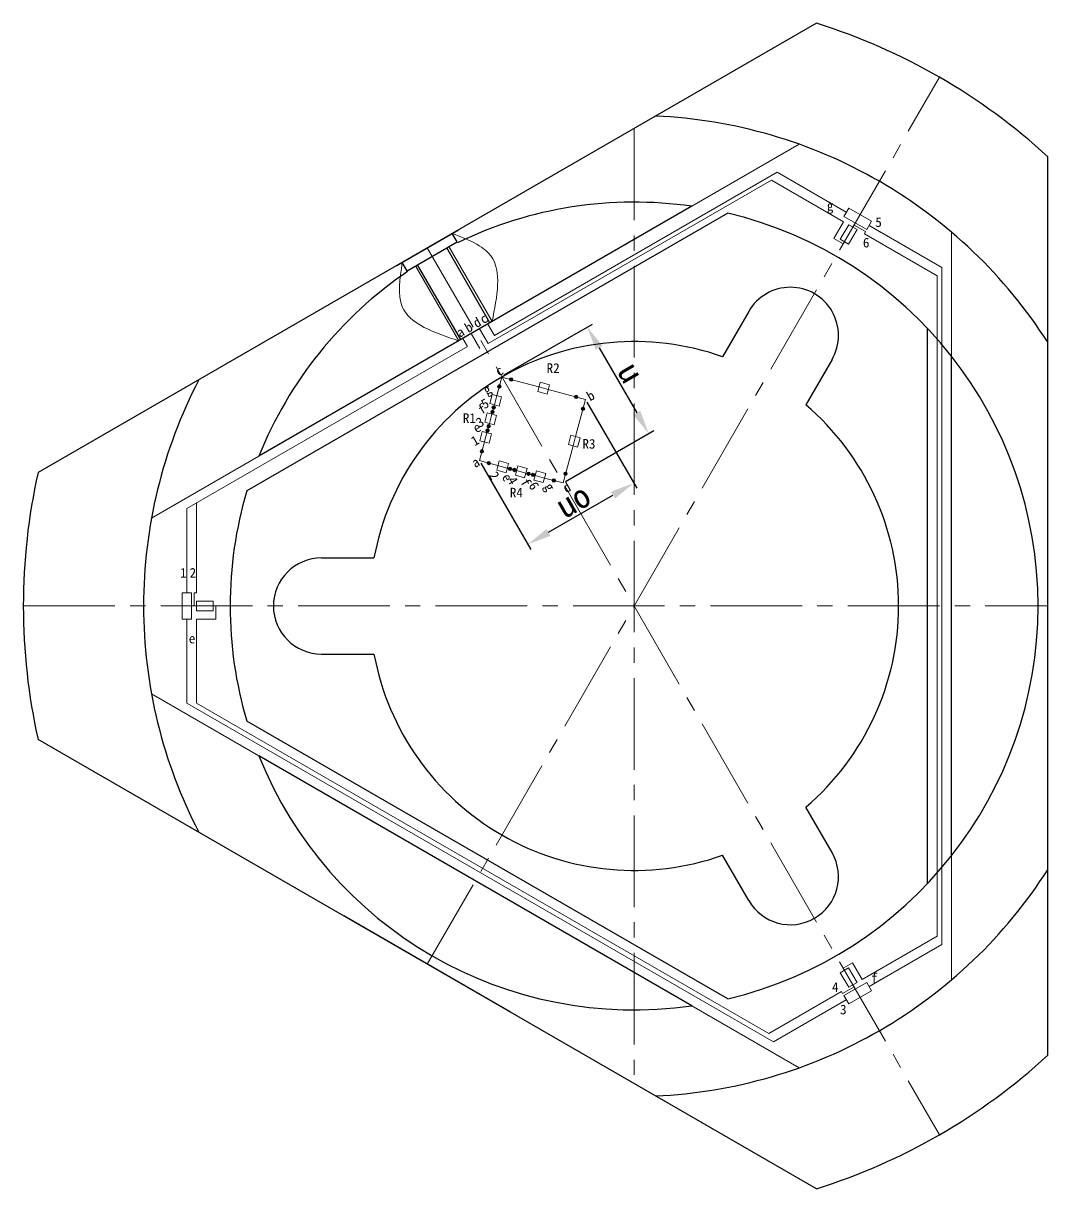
# Model space of a CAD drawing. Header units: inches. Extents: x -20 to 18950, y -1047 to 2551.
# Drawn here: x 13003.6 to 13216.6, y 214.4 to 456.8 of the extents above; entities that cross this region are included whole.
import ezdxf

# ---------------------------------------------------------------- set-up
doc = ezdxf.new("R2010")
doc.units = ezdxf.units.IN
doc.header["$MEASUREMENT"] = 0
doc.header["$PDSIZE"] = -5
doc.linetypes.add('CENTER2', pattern=[28.574999, 19.049999, -3.175, 3.175, -3.175])
doc.layers.get('0').update_dxf_attribs({"lineweight": 30})
doc.layers.get('Defpoints').update_dxf_attribs({"lineweight": 18})
for name, color, linetype, lineweight in [('10', 7, 'Continuous', 18), ('cen', 1, 'CENTER2', 20), ('dim', 5, 'Continuous', 20), ('text', 6, 'Continuous', 20)]:
    doc.layers.add(name, color=color, linetype=linetype, lineweight=lineweight)
doc.styles.add('1', font='')
doc.styles.get("Standard").update_dxf_attribs({"font": ''})
doc.styles.get('1').set_extended_font_data('宋体')
doc.styles.get('Standard').set_extended_font_data('宋体')
doc.dimstyles.new('ISO-25', dxfattribs={"dimtxt": 5, "dimasz": 5, "dimexe": 1.25, "dimexo": 0.625, "dimtad": 1, "dimdsep": 46, "dimtxsty": 'Standard', "dimcen": 2.5, "dimdle": 10, "dimadec": 0, "dimazin": 0, "dimtfac": 1, "dimtmove": 0, "dimatfit": 3, "dimfxl": 1, "dimtolj": 1, "dimarcsym": 0})

# ---------------------------------------------------------------- blocks, each defined once
blk = doc.blocks.new('*D106')
at = {"layer": 'Defpoints', "color": 0, "transparency": 16777216}
for p in [(13120.51, 378.61), (13098.46, 365.88), (13130.56, 361.2)]:
    blk.add_point(p, dxfattribs=at)
at = {"layer": 'dim', "color": 0, "linetype": 'Continuous', "lineweight": -2, "transparency": 16777216}
for p, q in [((13120.82, 378.07), (13131.19, 360.12)), ((13098.78, 365.34), (13109.14, 347.39)), ((13112.85, 350.97), (13126.23, 358.7))]:
    blk.add_line(p, q, dxfattribs=at)
at = {"layer": 'dim', "color": 0, "transparency": 16777216}
for points in [[(13125.82, 359.42), (13126.65, 357.98), (13130.56, 361.2)], [(13112.43, 351.69), (13113.26, 350.25), (13108.52, 348.47)]]:
    blk.add_solid(points, dxfattribs=at)
at = {"layer": 'dim', "color": 0, "transparency": 16777216, "insert": (13117.98, 357.54), "char_height": 5, "attachment_point": 5, "rotation": 30}
blk.add_mtext('\\A1;uo', dxfattribs=at)
blk = doc.blocks.new('*D105')
at = {"layer": 'Defpoints', "color": 0, "transparency": 16777216}
for p in [(13103.06, 383.38), (13133.66, 371.51), (13115.85, 361.22)]:
    blk.add_point(p, dxfattribs=at)
at = {"layer": 'dim', "color": 0, "linetype": 'Continuous', "lineweight": -2, "transparency": 16777216}
for p, q in [((13103.6, 383.7), (13121.95, 394.29)), ((13123.37, 389.34), (13131.16, 375.84)), ((13116.39, 361.54), (13134.75, 372.13))]:
    blk.add_line(p, q, dxfattribs=at)
at = {"layer": 'dim', "color": 0, "transparency": 16777216}
for points in [[(13124.09, 389.76), (13122.65, 388.92), (13120.87, 393.67)], [(13131.89, 376.26), (13130.44, 375.42), (13133.66, 371.51)]]:
    blk.add_solid(points, dxfattribs=at)
at = {"layer": 'dim', "color": 0, "transparency": 16777216, "insert": (13129.97, 384.15), "char_height": 5, "attachment_point": 5, "rotation": 300}
blk.add_mtext('\\A1;u', dxfattribs=at)

msp = doc.modelspace()

# ---------------------------------------------------------------- hatches: boundary and pattern name
at = {"layer": 'dim'}
h = msp.add_hatch(color=3, dxfattribs=at)
h.dxf.hatch_style = 1
h.paths.add_polyline_path([(13105.061, 383.109, 0.3394543), (13104.715, 382.843), (13105.408, 382.658, 0.4931454)])
h.paths.add_polyline_path([(13104.715, 382.843, 0.4931454), (13105.061, 382.392, 0.3394543), (13105.408, 382.658)])
h = msp.add_hatch(color=3, dxfattribs=at)
h.dxf.hatch_style = 1
h.paths.add_polyline_path([(13102.96, 381.33, 0.3394543), (13102.695, 381.677), (13102.509, 380.984, 0.4931454)])
h.paths.add_polyline_path([(13102.695, 381.677, 0.4931454), (13102.244, 381.33, 0.3394543), (13102.509, 380.984)])
h = msp.add_hatch(color=3, dxfattribs=at)
h.dxf.hatch_style = 1
h.paths.add_polyline_path([(13118.584, 379.485, 0.3394543), (13118.238, 379.22), (13118.931, 379.034, 0.4931454)])
h.paths.add_polyline_path([(13118.238, 379.22, 0.4931454), (13118.584, 378.768, 0.3394543), (13118.931, 379.034)])
h = msp.add_hatch(color=3, dxfattribs=at)
h.dxf.hatch_style = 1
h.paths.add_polyline_path([(13101.533, 376.005, 0.3394543), (13101.268, 376.351), (13101.082, 375.659, 0.4931454)])
h.paths.add_polyline_path([(13101.268, 376.351, 0.4931454), (13100.817, 376.005, 0.3394543), (13101.082, 375.659)])
h = msp.add_hatch(color=3, dxfattribs=at)
h.dxf.hatch_style = 1
h.paths.add_polyline_path([(13101.776, 376.912, 0.3394543), (13101.511, 377.258), (13101.325, 376.565, 0.4931454)])
h.paths.add_polyline_path([(13101.511, 377.258, 0.4931454), (13101.06, 376.912, 0.3394543), (13101.325, 376.565)])
h = msp.add_hatch(color=3, dxfattribs=at)
h.dxf.hatch_style = 1
h.paths.add_polyline_path([(13120.347, 376.672, 0.3394543), (13120.081, 377.018), (13119.896, 376.325, 0.4931454)])
h.paths.add_polyline_path([(13120.081, 377.018, 0.4931454), (13119.63, 376.672, 0.3394543), (13119.896, 376.325)])
h = msp.add_hatch(color=3, dxfattribs=at)
h.dxf.hatch_style = 1
h.paths.add_polyline_path([(13100.741, 373.048, 0.3394543), (13100.476, 373.394), (13100.29, 372.702, 0.4931454)])
h.paths.add_polyline_path([(13100.476, 373.394, 0.4931454), (13100.024, 373.048, 0.3394543), (13100.29, 372.702)])
h = msp.add_hatch(color=3, dxfattribs=at)
h.dxf.hatch_style = 1
h.paths.add_polyline_path([(13100.498, 372.141, 0.3394543), (13100.233, 372.487), (13100.047, 371.795, 0.4931454)])
h.paths.add_polyline_path([(13100.233, 372.487, 0.4931454), (13099.781, 372.141, 0.3394543), (13100.047, 371.795)])
h = msp.add_hatch(color=3, dxfattribs=at)
h.dxf.hatch_style = 1
h.paths.add_polyline_path([(13099.337, 367.807, 0.3394543), (13099.071, 368.154), (13098.886, 367.461, 0.4931454)])
h.paths.add_polyline_path([(13099.071, 368.154, 0.4931454), (13098.62, 367.807, 0.3394543), (13098.886, 367.461)])
h = msp.add_hatch(color=3, dxfattribs=at)
h.dxf.hatch_style = 1
h.paths.add_polyline_path([(13100.403, 365.722, 0.3394543), (13100.056, 365.456), (13100.749, 365.271, 0.4931454)])
h.paths.add_polyline_path([(13100.056, 365.456, 0.4931454), (13100.403, 365.005, 0.3394543), (13100.749, 365.271)])
h = msp.add_hatch(color=3, dxfattribs=at)
h.dxf.hatch_style = 1
h.paths.add_polyline_path([(13104.821, 364.538, 0.3394543), (13104.475, 364.272), (13105.168, 364.087, 0.4931454)])
h.paths.add_polyline_path([(13104.475, 364.272, 0.4931454), (13104.821, 363.821, 0.3394543), (13105.168, 364.087)])
h = msp.add_hatch(color=3, dxfattribs=at)
h.dxf.hatch_style = 1
h.paths.add_polyline_path([(13105.728, 364.295, 0.3394543), (13105.382, 364.029), (13106.075, 363.844, 0.4931454)])
h.paths.add_polyline_path([(13105.382, 364.029, 0.4931454), (13105.728, 363.578, 0.3394543), (13106.075, 363.844)])
h = msp.add_hatch(color=3, dxfattribs=at)
h.dxf.hatch_style = 1
h.paths.add_polyline_path([(13108.685, 363.503, 0.3394543), (13108.339, 363.237), (13109.031, 363.052, 0.4931454)])
h.paths.add_polyline_path([(13108.339, 363.237, 0.4931454), (13108.685, 362.786, 0.3394543), (13109.031, 363.052)])
h = msp.add_hatch(color=3, dxfattribs=at)
h.dxf.hatch_style = 1
h.paths.add_polyline_path([(13109.592, 363.26, 0.3394543), (13109.246, 362.994), (13109.938, 362.809, 0.4931454)])
h.paths.add_polyline_path([(13109.246, 362.994, 0.4931454), (13109.592, 362.543, 0.3394543), (13109.938, 362.809)])
h = msp.add_hatch(color=3, dxfattribs=at)
h.dxf.hatch_style = 1
h.paths.add_polyline_path([(13113.926, 362.099, 0.3394543), (13113.579, 361.833), (13114.272, 361.647, 0.4931454)])
h.paths.add_polyline_path([(13113.579, 361.833, 0.4931454), (13113.926, 361.382, 0.3394543), (13114.272, 361.647)])
h = msp.add_hatch(color=3, dxfattribs=at)
h.dxf.hatch_style = 1
h.paths.add_polyline_path([(13116.724, 363.149, 0.3394543), (13116.458, 363.495), (13116.272, 362.802, 0.4931454)])
h.paths.add_polyline_path([(13116.458, 363.495, 0.4931454), (13116.007, 363.149, 0.3394543), (13116.272, 362.802)])

# ---------------------------------------------------------------- linework, layer by layer
for p, q in [((13168.552, 456.842), (13006.691, 363.392)), ((13216.622, 242.188), (13216.622, 429.089)), ((13150.134, 417.341), (13050.109, 359.591)), ((13142.622, 418.777), (13052.622, 366.816)), ((13081.127, 406.367), (13094.117, 413.867)), ((13093.818, 411.385), (13092.818, 413.117)), ((13083.426, 405.385), (13093.818, 411.385)), ((13100.653, 394.546), (13091.653, 410.135)), ((13083.426, 405.385), (13082.426, 407.117)), ((13094.591, 391.046), (13085.591, 406.635)), ((13154.461, 396.93), (13149.003, 387.476)), ((13191.622, 277.889), (13191.622, 393.388)), ((13171.782, 386.93), (13166.324, 377.476)), ((13196.622, 283.677), (13196.622, 387.6)), ((13065.622, 345.639), (13076.538, 345.639)), ((13065.622, 325.639), (13076.538, 325.639)), ((13150.134, 253.936), (13050.109, 311.686)), ((13168.552, 214.435), (13006.691, 307.886)), ((13142.622, 252.5), (13052.622, 304.462)), ((13171.782, 284.347), (13166.324, 293.801)), ((13154.461, 274.347), (13149.003, 283.801)), ((13104.942, 251.16), (13070.301, 271.16))]:
    msp.add_line(p, q)
for centre, radius, start, end in [((13130.622, 335.639), 127, 47.37747, 72.62253), ((13130.622, 335.639), 102, 60, 87.4729), ((13130.622, 335.639), 102, 32.5271, 60), ((13130.622, 335.639), 84, 81.78679, 115.90396), ((13130.622, 335.639), 84, 283.43203, 76.56797), ((13130.622, 335.639), 84, 124.09604, 158.21321), ((13163.122, 391.93), 10, 330, 150), ((13130.622, 335.639), 55, 70.47568, 169.52432), ((13130.622, 335.639), 102, 152.5271, 180), ((13130.622, 335.639), 55, 310.47568, 49.52432), ((13130.622, 335.639), 127, 167.37747, 192.62253), ((13130.622, 335.639), 84, 163.43203, 196.56797), ((13065.622, 335.639), 10, 90, 270), ((13130.622, 335.639), 102, 180, 207.4729), ((13130.622, 335.639), 55, 190.47568, 289.52432), ((13130.622, 335.639), 84, 201.78679, 278.21321), ((13163.122, 279.347), 10, 210, 30), ((13130.622, 335.639), 102, 300, 327.4729), ((13130.622, 335.639), 102, 272.5271, 300), ((13130.622, 335.639), 127, 287.37747, 312.62253)]:
    msp.add_arc(centre, radius, start, end)
at = {"layer": '10'}
for p, q in [((13101.086, 394.796), (13092.086, 410.385)), ((13101.086, 394.796), (13092.086, 410.385)), ((13094.158, 390.796), (13085.158, 406.385)), ((13094.158, 390.796), (13085.158, 406.385))]:
    msp.add_line(p, q, dxfattribs=at)
for points in [[(13092.818, 413.117), (13100.819, 408.498), (13101.086, 394.796)], [(13082.426, 407.117), (13082.426, 397.878), (13094.158, 390.796)]]:
    msp.add_spline(points, degree=3, dxfattribs=at)
at = {"layer": 'cen'}
for p, q in [((13087.622, 261.16), (13194.122, 445.624)), ((13130.622, 434.943), (13130.622, 236.334)), ((13087.622, 410.117), (13194.122, 225.653)), ((13003.622, 335.639), (13216.622, 335.639))]:
    msp.add_line(p, q, dxfattribs=at)
at = {"layer": 'dim'}
for p, q in [((13159.173, 424.232), (13100.263, 390.221)), ((13160.372, 425.85), (13101.595, 391.915)), ((13159.173, 424.232), (13174.173, 415.572)), ((13160.372, 425.85), (13174.74, 417.554)), ((13175.24, 418.42), (13174.24, 416.688)), ((13175.24, 418.42), (13180.003, 415.67)), ((13174.173, 415.572), (13172.173, 412.108)), ((13173.506, 411.916), (13175.256, 414.947)), ((13174.24, 416.688), (13179.003, 413.938)), ((13175.256, 414.947), (13176.988, 413.947)), ((13176.122, 414.447), (13176.372, 414.88)), ((13178.753, 413.505), (13176.372, 414.88)), ((13180.003, 415.67), (13179.003, 413.938)), ((13194.622, 406.075), (13179.503, 414.804)), ((13181.885, 413.429), (13179.503, 414.804)), ((13174.122, 410.983), (13172.173, 412.108)), ((13175.238, 410.916), (13176.988, 413.947)), ((13178.503, 413.072), (13178.753, 413.505)), ((13193.622, 404.343), (13178.503, 413.072)), ((13175.238, 410.916), (13173.506, 411.916)), ((13174.122, 410.983), (13174.372, 411.416)), ((13194.622, 265.202), (13194.622, 406.075)), ((13193.622, 266.934), (13193.622, 404.343)), ((13098.488, 393.296), (13100.263, 390.221)), ((13100.22, 394.296), (13101.595, 391.915)), ((13095.024, 391.296), (13095.998, 389.608)), ((13096.756, 392.296), (13098.531, 389.221)), ((13095.998, 389.608), (13037.622, 355.905)), ((13102.086, 379.406), (13103.122, 383.27)), ((13110.849, 381.199), (13103.122, 383.27)), ((13110.59, 380.234), (13111.108, 382.165)), ((13112.781, 380.682), (13110.849, 381.199)), ((13113.04, 381.648), (13111.108, 382.165)), ((13112.522, 379.716), (13113.04, 381.648)), ((13120.508, 378.611), (13112.781, 380.682)), ((13100.603, 377.733), (13101.121, 379.665)), ((13103.052, 379.148), (13101.121, 379.665)), ((13101.569, 377.474), (13102.086, 379.406)), ((13102.535, 377.216), (13103.052, 379.148)), ((13112.522, 379.716), (13110.59, 380.234)), ((13120.508, 378.611), (13118.438, 370.884)), ((13099.568, 373.87), (13100.085, 375.801)), ((13102.017, 375.284), (13100.085, 375.801)), ((13102.535, 377.216), (13100.603, 377.733)), ((13101.051, 375.543), (13101.569, 377.474)), ((13101.499, 373.352), (13099.568, 373.87)), ((13100.016, 371.679), (13100.534, 373.611)), ((13100.534, 373.611), (13101.051, 375.543)), ((13101.499, 373.352), (13102.017, 375.284)), ((13098.463, 365.883), (13100.016, 371.679)), ((13098.532, 370.006), (13099.05, 371.938)), ((13100.982, 371.42), (13099.05, 371.938)), ((13100.464, 369.488), (13100.982, 371.42)), ((13117.472, 371.143), (13116.954, 369.211)), ((13117.472, 371.143), (13119.404, 370.625)), ((13118.438, 370.884), (13117.92, 368.952)), ((13100.464, 369.488), (13098.532, 370.006)), ((13117.92, 368.952), (13115.85, 361.225)), ((13116.954, 369.211), (13118.886, 368.693)), ((13119.404, 370.625), (13118.886, 368.693)), ((13098.463, 365.883), (13104.259, 364.33)), ((13102.586, 365.814), (13102.068, 363.882)), ((13102.068, 363.882), (13104, 363.365)), ((13102.586, 365.814), (13104.517, 365.296)), ((13104.517, 365.296), (13104, 363.365)), ((13104.259, 364.33), (13106.19, 363.813)), ((13106.449, 364.779), (13105.932, 362.847)), ((13106.19, 363.813), (13108.122, 363.295)), ((13106.449, 364.779), (13108.381, 364.261)), ((13108.381, 364.261), (13107.863, 362.329)), ((13110.313, 363.743), (13109.795, 361.812)), ((13110.313, 363.743), (13112.245, 363.226)), ((13105.932, 362.847), (13107.863, 362.329)), ((13108.122, 363.295), (13110.054, 362.778)), ((13109.795, 361.812), (13111.727, 361.294)), ((13110.054, 362.778), (13111.986, 362.26)), ((13112.245, 363.226), (13111.727, 361.294)), ((13111.986, 362.26), (13115.85, 361.225)), ((13039.622, 357.059), (13039.622, 338.389)), ((13037.622, 341.139), (13037.622, 355.905)), ((13037.622, 341.139), (13037.622, 338.389)), ((13036.622, 338.389), (13038.622, 338.389)), ((13036.622, 332.889), (13036.622, 338.389)), ((13038.622, 332.889), (13038.622, 338.389)), ((13039.122, 335.639), (13039.122, 338.389)), ((13039.622, 338.389), (13039.122, 338.389)), ((13039.622, 335.639), (13039.122, 335.639)), ((13039.622, 334.639), (13039.622, 336.639)), ((13043.122, 336.639), (13039.622, 336.639)), ((13043.122, 334.639), (13039.622, 334.639)), ((13043.122, 336.639), (13043.122, 334.639)), ((13043.622, 335.639), (13043.122, 335.639)), ((13043.622, 335.639), (13043.122, 335.639)), ((13043.622, 335.639), (13043.622, 332.889)), ((13036.622, 332.889), (13038.622, 332.889)), ((13037.622, 315.431), (13037.622, 332.889)), ((13039.622, 315.431), (13039.622, 332.889)), ((13039.622, 332.889), (13043.622, 332.889)), ((13159.622, 244.995), (13037.622, 315.431)), ((13158.622, 246.727), (13039.622, 315.431)), ((13193.622, 266.934), (13178.07, 257.955)), ((13194.622, 265.202), (13179.503, 256.473)), ((13175.238, 260.361), (13173.506, 259.361)), ((13176.07, 261.419), (13174.122, 260.294)), ((13174.122, 260.294), (13174.372, 259.861)), ((13175.238, 260.361), (13176.988, 257.33)), ((13178.07, 257.955), (13176.07, 261.419)), ((13173.506, 259.361), (13175.256, 256.33)), ((13174.24, 254.589), (13179.003, 257.339)), ((13175.256, 256.33), (13176.988, 257.33)), ((13180.003, 255.607), (13179.003, 257.339)), ((13181.885, 257.848), (13179.503, 256.473)), ((13158.622, 246.727), (13173.74, 255.455)), ((13173.74, 255.455), (13173.99, 255.022)), ((13176.372, 256.397), (13173.99, 255.022)), ((13175.24, 252.857), (13174.24, 254.589)), ((13175.24, 252.857), (13180.003, 255.607)), ((13176.122, 256.83), (13176.372, 256.397)), ((13159.622, 244.995), (13174.74, 253.723))]:
    msp.add_line(p, q, dxfattribs=at)
for centre in [(13105.061, 382.75), (13102.602, 381.33), (13118.584, 379.127), (13101.175, 376.005), (13101.418, 376.912), (13119.989, 376.672), (13100.383, 373.048), (13100.14, 372.141), (13098.979, 367.807), (13100.403, 365.364), (13104.821, 364.18), (13105.728, 363.937), (13108.685, 363.144), (13109.592, 362.901), (13113.926, 361.74), (13116.365, 363.149)]:
    msp.add_circle(centre, 0.358, dxfattribs=at)
at = {"layer": 'text'}
for p, q in [((13164.972, 431.681), (13142.622, 418.777)), ((13196.622, 413.408), (13196.622, 387.6)), ((13030.272, 353.912), (13052.622, 366.816)), ((13030.272, 317.365), (13052.622, 304.462)), ((13196.622, 257.87), (13196.622, 283.677)), ((13164.972, 239.597), (13142.622, 252.5))]:
    msp.add_line(p, q, dxfattribs=at)

# ---------------------------------------------------------------- texts
at = {"layer": 'cen', "char_height": 2, "attachment_point": 1, "style": '1'}
for s, insert in [('R2', (13112.433, 386.115)), ('R1', (13095.011, 375.708)), ('R3', (13119.877, 370.375)), ('R4', (13104.779, 360.224))]:
    msp.add_mtext_dynamic_manual_height_columns(s, width=2.55179, gutter_width=1, heights=[0], dxfattribs=dict(at, insert=insert))
at = {"layer": 'dim', "char_height": 2, "attachment_point": 1, "style": '1'}
for s, insert in [('g', (13170.7, 419.891)), ('5', (13180.78, 416.485)), ('6', (13178.2, 412.223)), ('1', (13036.206, 343.551)), ('2', (13038.206, 343.551)), ('e', (13038.02, 329.871)), ('f', (13179.901, 259.252)), ('4', (13171.783, 257.381)), ('3', (13173.447, 252.706))]:
    msp.add_mtext_dynamic_manual_height_columns(s, width=1.93928, gutter_width=1, heights=[0], dxfattribs=dict(at, insert=insert))
for s, insert, rotation in [('d', (13096.862, 395.143), 30), ('c', (13098.254, 395.947), 30), ('a', (13093.398, 393.143), 30), ('b', (13095.13, 394.143), 30), ('c', (13101.496, 385.117), 30), ('g', (13098.971, 381.208), 30), ('5', (13098.518, 378.279), 30), ('b', (13120.486, 379.915), 30), ('f', (13097.881, 377.138), 30), ('e', (13096.845, 373.275), 30), ('3', (13097.483, 374.415), 30), ('1', (13096.454, 370.576), 30), ('a', (13096.563, 366.057), 30), ('2', (13102.078, 363.865), 300), ('e', (13104.776, 363.474), 300), ('4', (13105.917, 362.837), 300), ('f', (13108.64, 362.439), 300), ('6', (13110.336, 361.721), 300), ('d', (13115.526, 360.816), 30), ('g', (13113.604, 361.506), 300)]:
    msp.add_mtext_dynamic_manual_height_columns(s, width=1.93928, gutter_width=1, heights=[0], dxfattribs=dict(at, insert=insert, rotation=rotation))

# ---------------------------------------------------------------- dimensions: what is measured, and where the dimension line sits
at = {"layer": 'dim'}
dim = msp.add_aligned_dim(p1=(13103.055, 383.385), p2=(13115.85, 361.225), distance=20.57, text='u', dimstyle='ISO-25', dxfattribs=at)
dim.commit()
dim.dimension.update_dxf_attribs({"geometry": '*D105', "text_midpoint": (13129.973, 384.152)})
dim = msp.add_linear_dim(base=(13130.562, 361.198), p1=(13098.463, 365.883), p2=(13120.508, 378.611), angle=30, text='uo', dimstyle='ISO-25', dxfattribs=at)
dim.commit()
dim.dimension.update_dxf_attribs({"geometry": '*D106', "text_midpoint": (13119.539, 354.834), "dimtype": 161})

doc.saveas('drawing.dxf')
